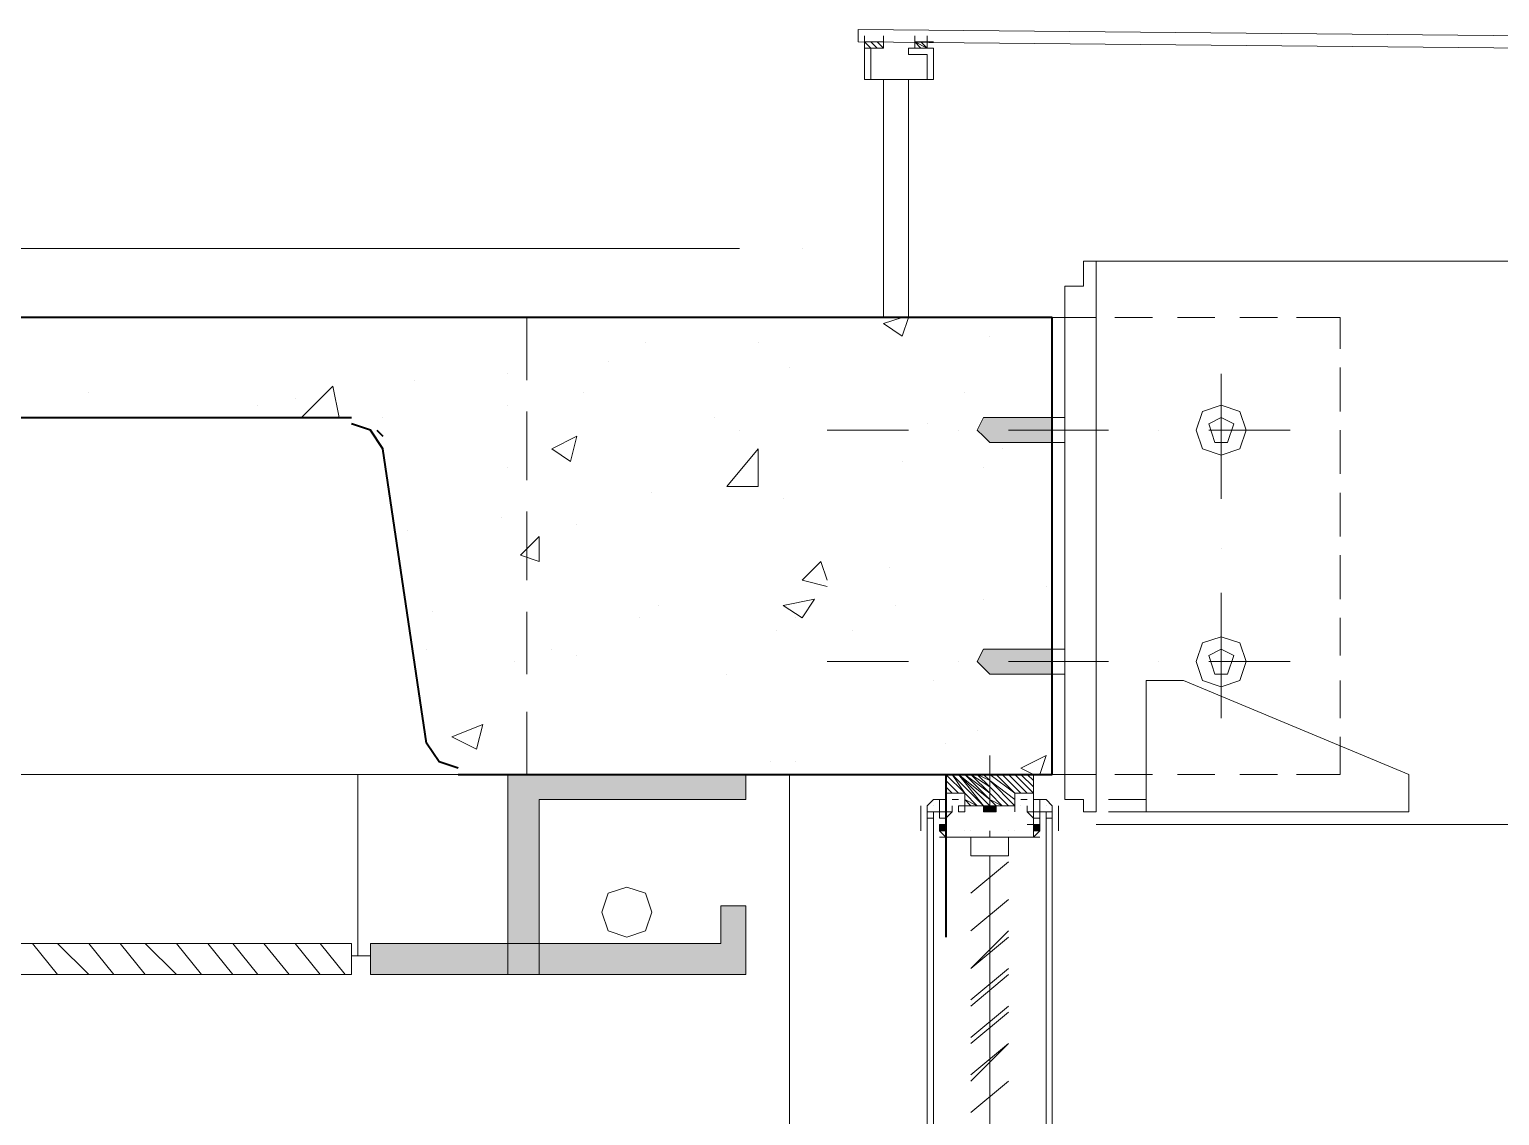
# Model space of a CAD drawing. Header units: millimetres. Extents: x 182 to 575, y -105 to 95.
# Drawn here: x 376.792 to 377.911, y 7.965 to 8.791 of the extents above; entities that cross this region are included whole.
import ezdxf

# ---------------------------------------------------------------- set-up
doc = ezdxf.new("R2010")
doc.units = ezdxf.units.MM
doc.header["$MEASUREMENT"] = 0
doc.layers.add('PDF_Geometry', color=7, linetype='Continuous')
doc.layers.add('PDF_Solid Fills', color=7, linetype='Continuous')

msp = doc.modelspace()

# ---------------------------------------------------------------- hatches: boundary and pattern name
at = {"layer": 'PDF_Solid Fills', "true_color": 0xdddddd, "transparency": 33554559}
for points in [[(377.5702, 8.4769), (377.5702, 8.496), (377.5179, 8.496), (377.5131, 8.4864), (377.5179, 8.4817), (377.5226, 8.4769)], [(377.5702, 8.3007), (377.5702, 8.3198), (377.5179, 8.3198), (377.5131, 8.3103), (377.5179, 8.3055), (377.5226, 8.3007)], [(377.4845, 8.1817), (377.4893, 8.1817), (377.4893, 8.1864), (377.4845, 8.1864)], [(377.556, 8.1817), (377.5607, 8.1817), (377.5607, 8.1864), (377.556, 8.1864)]]:
    msp.add_hatch(color=254, dxfattribs=at).paths.add_polyline_path(points)
at = {"layer": 'PDF_Solid Fills', "transparency": 33554559}
msp.add_hatch(color=256, dxfattribs=at).paths.add_polyline_path([(377.0512, 8.0722), (377.3369, 8.0722), (377.3369, 8.1245), (377.3179, 8.1245), (377.3179, 8.096), (377.1798, 8.096), (377.1798, 8.2055), (377.3369, 8.2055), (377.3369, 8.2245), (377.1559, 8.2245), (377.1559, 8.096), (377.0512, 8.096)])
at = {"layer": 'PDF_Solid Fills', "true_color": 0xb9b9b9, "transparency": 33554559}
msp.add_hatch(color=9, dxfattribs=at).paths.add_polyline_path([(377.5179, 8.196), (377.5274, 8.196), (377.5274, 8.2007), (377.5179, 8.2007)])
at = {"layer": 'PDF_Solid Fills', "true_color": 0xdddddd, "transparency": 33554559}
h = msp.add_hatch(color=254, dxfattribs=at)
h.paths.add_polyline_path([(377.4893, 8.1817), (377.4893, 8.1864), (377.4893, 8.1817)], flags=0)
h.paths.add_polyline_path([(377.4893, 8.1817), (377.4893, 8.1864), (377.4893, 8.1817)], flags=0)
h.paths.add_polyline_path([(377.4893, 8.1817), (377.4893, 8.1864), (377.4893, 8.1817)], flags=0)
h = msp.add_hatch(color=254, dxfattribs=at)
h.paths.add_polyline_path([(377.556, 8.1817), (377.556, 8.1817), (377.556, 8.1817)], flags=0)
h.paths.add_polyline_path([(377.556, 8.1817), (377.556, 8.1817), (377.556, 8.1817)], flags=0)
h.paths.add_polyline_path([(377.556, 8.1817), (377.556, 8.1817), (377.556, 8.1817)], flags=0)
h.paths.add_polyline_path([(377.556, 8.1817), (377.556, 8.1817), (377.556, 8.1817)], flags=0)
h.paths.add_polyline_path([(377.556, 8.1817), (377.556, 8.1864), (377.556, 8.1817)], flags=0)
h.paths.add_polyline_path([(377.556, 8.1817), (377.556, 8.1817), (377.556, 8.1817)], flags=0)
h.paths.add_polyline_path([(377.556, 8.1817), (377.556, 8.1817), (377.556, 8.1817)], flags=0)
h.paths.add_polyline_path([(377.556, 8.1817), (377.556, 8.1817), (377.556, 8.1817)], flags=0)
h.paths.add_polyline_path([(377.556, 8.1817), (377.556, 8.1817), (377.556, 8.1817)], flags=0)
h.paths.add_polyline_path([(377.556, 8.1817), (377.556, 8.1817), (377.556, 8.1817)], flags=0)
h.paths.add_polyline_path([(377.556, 8.1817), (377.556, 8.1817), (377.556, 8.1817)], flags=0)
h.paths.add_polyline_path([(377.556, 8.1817), (377.556, 8.1817), (377.556, 8.1817)], flags=0)
h.paths.add_polyline_path([(377.556, 8.1817), (377.556, 8.1817), (377.556, 8.1817)], flags=0)
h.paths.add_polyline_path([(377.556, 8.1817), (377.556, 8.1817), (377.556, 8.1817)], flags=0)
h.paths.add_polyline_path([(377.556, 8.1817), (377.556, 8.1817), (377.556, 8.1817)], flags=0)
h.paths.add_polyline_path([(377.556, 8.1817), (377.556, 8.1817), (377.556, 8.1817)], flags=0)
h.paths.add_polyline_path([(377.556, 8.1817), (377.556, 8.1817), (377.556, 8.1817)], flags=0)
h.paths.add_polyline_path([(377.556, 8.1817), (377.556, 8.1817), (377.556, 8.1817)], flags=0)

# ---------------------------------------------------------------- linework, layer by layer
at = {"layer": 'PDF_Geometry', "lineweight": 13}
for points in [[(382.4702, 8.7436), (377.4226, 8.7912), (377.4226, 8.7817), (382.475, 8.7341), (382.475, 8.7436)], [(377.4417, 8.7864), (377.4417, 8.7769), (377.4274, 8.7769), (377.4274, 8.7864)], [(377.4655, 8.7864), (377.4655, 8.7769), (377.4798, 8.7769)], [(377.475, 8.7864), (377.475, 8.7769)], [(377.4274, 8.7769), (377.4321, 8.7769), (377.4274, 8.7817), (377.4417, 8.7817), (377.4369, 8.7817), (377.4417, 8.7769)], [(377.4369, 8.7769), (377.4321, 8.7817)], [(377.4417, 8.7769), (377.4417, 8.7769)], [(377.4798, 8.7817), (377.4655, 8.7817)], [(377.4702, 8.7817), (377.475, 8.7769), (377.4655, 8.7817), (377.4702, 8.7769)], [(377.4655, 8.7769), (377.4655, 8.7769)], [(377.475, 8.7817), (377.475, 8.7817)], [(374.6179, 8.6245), (377.3321, 8.6245), (375.456, 8.6245)], [(377.3798, 8.6245), (377.3798, 8.6245)], [(377.6036, 8.615), (382.2131, 8.615)], [(377.2083, 8.5722), (377.1702, 8.5722), (377.1702, 8.5245)], [(377.2845, 8.5722), (377.2321, 8.5722)], [(377.3607, 8.5722), (377.3083, 8.5722)], [(377.4321, 8.5722), (377.3845, 8.5722)], [(377.5083, 8.5722), (377.4607, 8.5722)], [(377.5702, 8.5245), (377.5702, 8.5722), (377.5321, 8.5722)], [(377.5702, 8.5722), (377.6036, 8.5722)], [(377.6179, 8.5722), (377.6464, 8.5722)], [(377.6655, 8.5722), (377.694, 8.5722)], [(377.7131, 8.5722), (377.7417, 8.5722)], [(377.756, 8.5722), (377.7893, 8.5722), (377.7893, 8.5483)], [(377.6988, 8.5293), (377.6988, 8.4341)], [(377.7893, 8.5007), (377.7893, 8.5341)], [(377.1702, 8.5007), (377.1702, 8.4483)], [(377.5798, 8.496), (377.5226, 8.496), (377.5179, 8.496), (377.5131, 8.4864), (377.5179, 8.4817), (377.5226, 8.4769), (377.5798, 8.4769)], [(377.5702, 8.4483), (377.5702, 8.5007)], [(377.4607, 8.4864), (377.3988, 8.4864)], [(377.4988, 8.4864), (377.4988, 8.4864)], [(377.6131, 8.4864), (377.5369, 8.4864)], [(377.6512, 8.4864), (377.6512, 8.4864)], [(377.7512, 8.4864), (377.6893, 8.4864)], [(377.6988, 8.4864), (377.6988, 8.4864)], [(377.7893, 8.4531), (377.7893, 8.4864)], [(377.7893, 8.4055), (377.7893, 8.4388)], [(377.1702, 8.4245), (377.1702, 8.3722)], [(377.5702, 8.3722), (377.5702, 8.4245)], [(377.6988, 8.396), (377.6988, 8.396)], [(377.7893, 8.3579), (377.7893, 8.3912)], [(377.6988, 8.3626), (377.6988, 8.2674)], [(377.1702, 8.3483), (377.1702, 8.3007)], [(377.5702, 8.3007), (377.5702, 8.3483)], [(377.7893, 8.315), (377.7893, 8.3436)], [(377.5798, 8.3007), (377.5226, 8.3007), (377.5179, 8.3055), (377.5131, 8.3103), (377.5179, 8.3198), (377.5226, 8.3198), (377.5798, 8.3198)], [(377.4607, 8.3103), (377.3988, 8.3103)], [(377.4988, 8.3103), (377.4988, 8.3103)], [(377.4988, 8.3103), (377.4988, 8.3103)], [(377.6131, 8.3103), (377.5369, 8.3103)], [(377.6512, 8.3103), (377.6512, 8.3103)], [(377.7512, 8.3103), (377.6893, 8.3103)], [(377.7893, 8.2674), (377.7893, 8.296)], [(377.1702, 8.2722), (377.1702, 8.2245), (377.2083, 8.2245)], [(377.5321, 8.2245), (377.5702, 8.2245), (377.5702, 8.2722)], [(377.756, 8.2245), (377.7893, 8.2245), (377.7893, 8.2531)], [(364.8702, 8.2245), (377.3179, 8.2245)], [(377.0417, 8.0864), (377.0417, 8.2245)], [(377.2321, 8.2245), (377.2845, 8.2245)], [(377.3083, 8.2245), (377.3607, 8.2245)], [(377.3702, 8.2245), (377.3702, 4.5722)], [(377.3845, 8.2245), (377.4321, 8.2245)], [(377.4607, 8.2245), (377.5083, 8.2245)], [(377.5702, 8.2245), (377.6036, 8.2245)], [(377.6179, 8.2245), (377.6464, 8.2245)], [(377.6655, 8.2245), (377.694, 8.2245)], [(377.7131, 8.2245), (377.7417, 8.2245)], [(382.2131, 8.1864), (377.6036, 8.1864)], [(376.8131, 8.0722), (376.794, 8.096)], [(376.8369, 8.0722), (376.8131, 8.096)], [(376.856, 8.0722), (376.8369, 8.096)], [(376.8798, 8.0722), (376.8607, 8.096)], [(376.9036, 8.0722), (376.8798, 8.096)], [(376.9226, 8.0722), (376.9036, 8.096)], [(376.9464, 8.0722), (376.9274, 8.096)], [(376.9655, 8.0722), (376.9464, 8.096)], [(376.9893, 8.0722), (376.9702, 8.096)], [(377.0131, 8.0722), (376.994, 8.096)], [(377.0321, 8.0722), (377.0131, 8.096)], [(377.0369, 8.0722), (377.0369, 8.096)], [(377.0512, 8.0722), (377.0512, 8.096)], [(377.0512, 8.0864), (377.0369, 8.0864)]]:
    msp.add_lwpolyline(points, dxfattribs=at)
for points in [[(377.4607, 8.7722), (377.475, 8.7722), (377.475, 8.7531), (377.4321, 8.7531), (377.4321, 8.7769), (377.4417, 8.7769), (377.4274, 8.7769), (377.4274, 8.7531), (377.4798, 8.7531), (377.4798, 8.7769), (377.4607, 8.7769)], [(377.4607, 8.7531), (377.4417, 8.7531), (377.4417, 8.5722), (377.4607, 8.5722)], [(377.6988, 8.5055), (377.6845, 8.5007), (377.6798, 8.4864), (377.6845, 8.4722), (377.6988, 8.4674), (377.7131, 8.4722), (377.7179, 8.4864), (377.7131, 8.5007)], [(377.6988, 8.496), (377.6893, 8.4912), (377.694, 8.4769), (377.7036, 8.4769), (377.7083, 8.4912)], [(377.6988, 8.3293), (377.6845, 8.3245), (377.6798, 8.3103), (377.6845, 8.296), (377.6988, 8.2912), (377.7131, 8.296), (377.7179, 8.3103), (377.7131, 8.3245)], [(377.6988, 8.3198), (377.6893, 8.315), (377.694, 8.3007), (377.7036, 8.3007), (377.7083, 8.315)], [(377.1559, 8.0722), (377.1559, 8.2245), (377.3369, 8.2245), (377.3369, 8.2055), (377.1798, 8.2055), (377.1798, 8.096), (377.3179, 8.096), (377.3179, 8.1245), (377.3369, 8.1245), (377.3369, 8.0722)], [(377.475, 8.1912), (377.4798, 8.1912), (377.4798, 7.6103), (377.475, 7.6103)], [(377.5702, 8.1912), (377.5655, 8.1912), (377.5655, 7.6103), (377.5702, 7.6103)], [(377.2464, 8.1388), (377.2321, 8.1341), (377.2274, 8.1198), (377.2321, 8.1055), (377.2464, 8.1007), (377.2607, 8.1055), (377.2655, 8.1198), (377.2607, 8.1341)], [(377.0369, 8.096), (376.4274, 8.096), (376.4274, 8.0722), (377.0369, 8.0722)], [(377.0512, 8.0722), (377.1798, 8.0722), (377.1798, 8.096), (377.0512, 8.096)]]:
    msp.add_lwpolyline(points, close=True, dxfattribs=at)
at = {"layer": 'PDF_Geometry', "lineweight": 20}
for points in [[(377.594, 8.615), (377.594, 8.596), (377.5798, 8.596), (377.5798, 8.2055), (377.594, 8.2055), (377.594, 8.196), (377.6036, 8.196), (377.6036, 8.615)], [(377.6702, 8.296), (377.6417, 8.296), (377.6417, 8.196), (377.8417, 8.196), (377.8417, 8.2245)], [(377.5369, 8.1769), (377.5369, 8.1626), (377.5083, 8.1626), (377.5083, 8.1769)], [(377.5369, 8.1579), (377.5083, 8.1341)], [(377.5369, 8.1293), (377.5083, 8.1055)], [(377.5369, 7.9912), (377.5083, 7.9674)]]:
    msp.add_lwpolyline(points, close=True, dxfattribs=at)
at = {"layer": 'PDF_Geometry', "lineweight": 40}
for points in [[(377.1179, 8.2245), (377.5702, 8.2245), (377.5702, 8.5722), (364.8464, 8.5722), (364.4702, 8.5722), (364.4702, 8.2245), (364.8464, 8.2245), (364.9179, 8.2245)], [(377.475, 8.5722), (376.475, 8.5722), (375.456, 8.5722)], [(376.4798, 8.496), (376.475, 8.496), (377.0369, 8.496)], [(377.1179, 8.2293), (377.1036, 8.2341), (377.094, 8.2483), (377.0607, 8.4722), (377.0512, 8.4864), (377.0369, 8.4912)], [(377.056, 8.4864), (377.0607, 8.4817)], [(377.4893, 8.2245), (377.4893, 8.1007)]]:
    msp.add_lwpolyline(points, dxfattribs=at)
at = {"layer": 'PDF_Geometry', "lineweight": 0}
for points in [[(376.9131, 8.5722), (376.9131, 8.5722)], [(377.4607, 8.5722), (377.456, 8.5579), (377.4417, 8.5674), (377.456, 8.5722)], [(377.2607, 8.5531), (377.2607, 8.5531)], [(377.3464, 8.5531), (377.3464, 8.5531)], [(377.5226, 8.5579), (377.5226, 8.5579)], [(377.2321, 8.5388), (377.2321, 8.5388)], [(377.1559, 8.5293), (377.1559, 8.5293)], [(377.3702, 8.5341), (377.3702, 8.5341)], [(377.0083, 8.496), (376.9988, 8.496), (377.0226, 8.5198), (377.0274, 8.496)], [(377.0845, 8.5245), (377.0845, 8.5245)], [(376.8369, 8.515), (376.8369, 8.515)], [(376.9655, 8.5055), (376.9655, 8.5055)], [(376.994, 8.5103), (376.994, 8.5103)], [(377.1559, 8.5055), (377.1559, 8.5055)], [(377.2131, 8.515), (377.2131, 8.515)], [(377.5036, 8.515), (377.5036, 8.515)], [(377.0607, 8.496), (377.0607, 8.496)], [(377.3131, 8.496), (377.3131, 8.496)], [(377.3321, 8.4864), (377.3321, 8.4864)], [(377.475, 8.4912), (377.475, 8.4912)], [(377.5321, 8.4722), (377.5321, 8.4722)], [(377.456, 8.4626), (377.456, 8.4626)], [(377.1559, 8.4579), (377.1559, 8.4579)], [(377.5179, 8.4579), (377.5179, 8.4579)], [(377.2655, 8.4388), (377.2655, 8.4388)], [(377.3655, 8.4341), (377.3655, 8.4341)], [(377.1512, 8.4198), (377.1512, 8.4198)], [(377.0798, 8.4103), (377.0798, 8.4103)], [(377.2083, 8.415), (377.2083, 8.415)], [(377.3988, 8.3674), (377.3798, 8.3722), (377.394, 8.3864), (377.3988, 8.3722)], [(377.4464, 8.3817), (377.4464, 8.3817)], [(377.5655, 8.3674), (377.5655, 8.3674)], [(377.0988, 8.3483), (377.0988, 8.3483)], [(377.2702, 8.3531), (377.2702, 8.3531)], [(377.4512, 8.3531), (377.4512, 8.3531)], [(377.5179, 8.3579), (377.5179, 8.3579)], [(377.256, 8.3436), (377.256, 8.3436)], [(377.375, 8.3436), (377.375, 8.3436)], [(377.3607, 8.3341), (377.3607, 8.3341)], [(377.4179, 8.3341), (377.4179, 8.3341)], [(377.094, 8.3198), (377.094, 8.3198)], [(377.1893, 8.3198), (377.1893, 8.3198)], [(377.2083, 8.315), (377.2083, 8.315)], [(377.1607, 8.3103), (377.1607, 8.3103)], [(377.3226, 8.3007), (377.3226, 8.3007)], [(377.4798, 8.296), (377.4798, 8.296)], [(377.4893, 8.2483), (377.4893, 8.2483)], [(377.5131, 8.2579), (377.5131, 8.2579)], [(377.556, 8.2245), (377.5464, 8.2293), (377.5655, 8.2388), (377.5607, 8.2245)], [(377.356, 8.2341), (377.356, 8.2341)], [(377.375, 8.2341), (377.375, 8.2341)], [(377.2988, 8.2245), (377.2988, 8.2245)]]:
    msp.add_lwpolyline(points, dxfattribs=at)
at = {"layer": 'PDF_Geometry', "color": 254, "lineweight": 13, "true_color": 0xdddddd}
for points in [[(377.5321, 8.496), (377.5226, 8.496), (377.5321, 8.496)], [(377.5321, 8.3198), (377.5226, 8.3198), (377.5321, 8.3198)]]:
    msp.add_lwpolyline(points, close=True, dxfattribs=at)
at = {"layer": 'PDF_Geometry', "lineweight": 0}
for points in [[(377.2083, 8.4817), (377.2036, 8.4626), (377.1893, 8.4722)], [(377.3464, 8.4436), (377.3226, 8.4436), (377.3464, 8.4722)], [(377.1798, 8.4055), (377.1798, 8.3864), (377.1655, 8.3912)], [(377.3893, 8.3579), (377.3798, 8.3436), (377.3655, 8.3531)], [(377.1369, 8.2626), (377.1321, 8.2436), (377.1131, 8.2531)]]:
    msp.add_lwpolyline(points, close=True, dxfattribs=at)
at = {"layer": 'PDF_Geometry', "color": 8, "lineweight": 13, "true_color": 0x808080}
for points in [[(377.5226, 8.2388), (377.5226, 8.2007), (377.5226, 8.2388)], [(377.5226, 8.2388), (377.5226, 8.2007), (377.5226, 8.2388)], [(377.5226, 8.2388), (377.5226, 8.2388)], [(377.5226, 8.2388), (377.5226, 8.2388)], [(377.5226, 8.2341), (377.5226, 8.2341)], [(377.5226, 8.2341), (377.5226, 8.2341)], [(377.5226, 8.2293), (377.5226, 8.2293)], [(377.5226, 8.2293), (377.5226, 8.2293)], [(377.4893, 8.2245), (377.5036, 8.2103)], [(377.4893, 8.215), (377.494, 8.2103)], [(377.4893, 8.215), (377.494, 8.2103), (377.4893, 8.215)], [(377.4988, 8.2245), (377.5179, 8.2007), (377.494, 8.2245), (377.5179, 8.2007), (377.5179, 8.196), (377.5226, 8.196), (377.5274, 8.196), (377.5274, 8.2007)], [(377.5512, 8.2245), (377.5226, 8.2245), (377.494, 8.2245), (377.5036, 8.2103), (377.5131, 8.2007), (377.5036, 8.2055), (377.5083, 8.2007), (377.5036, 8.2055)], [(377.5321, 8.2007), (377.5226, 8.2103), (377.5036, 8.2245), (377.5226, 8.2055), (377.5274, 8.2007), (377.5226, 8.2007), (377.4988, 8.2245), (377.5226, 8.2055), (377.5321, 8.2007), (377.5226, 8.2103), (377.5083, 8.2245), (377.5226, 8.215), (377.5369, 8.2007), (377.5226, 8.215), (377.5131, 8.2245), (377.5226, 8.2198), (377.5417, 8.2055), (377.5226, 8.2198), (377.5179, 8.2245), (377.5226, 8.2245), (377.5417, 8.2103)], [(377.5417, 8.2007), (377.5226, 8.2198), (377.5179, 8.2245)], [(377.5226, 8.2245), (377.5226, 8.2245)], [(377.5226, 8.2245), (377.5226, 8.2245)], [(377.5226, 8.2198), (377.5226, 8.2198)], [(377.5226, 8.2198), (377.5226, 8.2198)], [(377.5226, 8.2198), (377.5226, 8.2198)], [(377.5226, 8.215), (377.5226, 8.215)], [(377.5226, 8.215), (377.5226, 8.215)], [(377.5274, 8.2245), (377.5417, 8.2103), (377.5274, 8.2245)], [(377.5321, 8.2245), (377.5464, 8.2103), (377.5321, 8.2245), (377.5464, 8.2103)], [(377.5369, 8.2245), (377.5512, 8.2103), (377.5369, 8.2245)], [(377.5417, 8.2245), (377.556, 8.2103), (377.5417, 8.2245)], [(377.5464, 8.2245), (377.556, 8.215), (377.5464, 8.2245)], [(377.5512, 8.2245), (377.556, 8.2198), (377.5512, 8.2245)], [(377.556, 8.2245), (377.556, 8.2198)], [(377.4798, 8.1864), (377.4798, 8.196), (377.4845, 8.196), (377.4845, 8.1912), (377.4893, 8.1912), (377.4893, 8.196), (377.4845, 8.196), (377.4845, 8.2055), (377.4893, 8.2055), (377.4798, 8.2055), (377.475, 8.2007), (377.475, 8.196), (377.4845, 8.196), (377.4845, 8.2055), (377.4798, 8.2055)], [(377.4893, 8.2103), (377.4893, 8.2103)], [(377.494, 8.2055), (377.4988, 8.2055)], [(377.5226, 8.2103), (377.5226, 8.2103)], [(377.5226, 8.2103), (377.5226, 8.2103)], [(377.5226, 8.2055), (377.5226, 8.2055)], [(377.5226, 8.2055), (377.5226, 8.2055)], [(377.5512, 8.2055), (377.5464, 8.2055)], [(377.556, 8.1817), (377.556, 8.1912), (377.556, 8.1864), (377.5607, 8.1864), (377.5607, 8.196), (377.5607, 8.1912), (377.556, 8.1912), (377.556, 8.196), (377.5607, 8.196), (377.5607, 8.2055), (377.556, 8.2055), (377.5655, 8.2055), (377.5702, 8.2007), (377.5702, 8.196), (377.5607, 8.196), (377.5607, 8.2055), (377.5655, 8.2055)], [(377.4702, 8.2007), (377.4702, 8.1817)], [(377.475, 8.1817), (377.475, 8.196), (377.4798, 8.196), (377.4798, 8.1817)], [(377.4798, 8.2007), (377.4798, 8.2007)], [(377.4845, 8.196), (377.4845, 8.196)], [(377.4893, 8.196), (377.494, 8.196), (377.494, 8.2007), (377.494, 8.196), (377.4893, 8.1912), (377.4893, 8.1864)], [(377.4988, 8.2007), (377.4988, 8.2007)], [(377.5036, 8.2007), (377.5036, 8.2007)], [(377.5179, 8.2007), (377.5179, 8.2007)], [(377.5226, 8.2007), (377.5226, 8.2007)], [(377.5226, 8.2007), (377.5226, 8.2007)], [(377.5226, 8.2007), (377.5226, 8.2007)], [(377.5464, 8.2007), (377.5464, 8.2007)], [(377.5464, 8.2007), (377.5464, 8.2007)], [(377.556, 8.196), (377.5512, 8.196), (377.5512, 8.2007), (377.5512, 8.196), (377.556, 8.1912), (377.556, 8.1864)], [(377.5607, 8.196), (377.5607, 8.196)], [(377.5655, 8.2007), (377.5655, 8.2007)], [(377.5702, 8.1817), (377.5702, 8.196), (377.5655, 8.196), (377.5655, 8.1817)], [(377.575, 8.2007), (377.575, 8.1817)], [(377.4798, 8.1864), (377.4798, 8.1864)], [(377.4798, 8.1817), (377.4798, 8.1817)], [(377.4798, 8.1817), (377.4798, 8.1817)], [(377.4893, 8.1817), (377.4893, 8.1912), (377.4893, 8.1864), (377.4893, 8.1817), (377.4845, 8.1817), (377.4893, 8.1769), (377.4845, 8.1817)], [(377.4893, 8.1912), (377.4893, 8.1864), (377.4845, 8.1864)], [(377.5131, 8.1769), (377.5226, 8.1769), (377.5321, 8.1769), (377.5369, 8.1769), (377.5321, 8.1769), (377.5369, 8.1769), (377.5321, 8.1769), (377.5226, 8.1769), (377.5226, 8.1817), (377.5226, 8.1769), (377.5226, 8.1817), (377.5226, 8.1769), (377.5226, 8.1817), (377.5226, 8.1769), (377.5131, 8.1769), (377.5083, 8.1769), (377.5036, 8.1769), (377.4893, 8.1769), (377.4845, 8.1769), (377.5036, 8.1769)], [(377.4893, 8.1817), (377.4893, 8.1769), (377.4893, 8.1817)], [(377.4893, 8.1817), (377.4893, 8.1817)], [(377.5036, 8.1817), (377.5036, 8.1817)], [(377.5083, 8.1817), (377.5083, 8.1817)], [(377.5369, 8.1817), (377.5369, 8.1817)], [(377.5417, 8.1817), (377.5417, 8.1817)], [(377.556, 8.1912), (377.556, 8.1864), (377.5512, 8.1864), (377.556, 8.1864), (377.556, 8.1817), (377.5607, 8.1817)], [(377.556, 8.1817), (377.556, 8.1769), (377.556, 8.1817)], [(377.5607, 8.1817), (377.5607, 8.1817)], [(377.5655, 8.1864), (377.5655, 8.1864)], [(377.5036, 8.1769), (377.5036, 8.1769)], [(377.5036, 8.1769), (377.5036, 8.1769)], [(377.5036, 8.1769), (377.5036, 8.1769)], [(377.5036, 8.1769), (377.5036, 8.1769)], [(377.5036, 8.1769), (377.5036, 8.1769)], [(377.5083, 8.1769), (377.5083, 8.1769)], [(377.5083, 8.1769), (377.5083, 8.1769)], [(377.5083, 8.1769), (377.5083, 8.1769)], [(377.5083, 8.1769), (377.5083, 8.1769)], [(377.5369, 8.1769), (377.5369, 8.1769)], [(377.5369, 8.1769), (377.5369, 8.1769)], [(377.5369, 8.1769), (377.5369, 8.1769)], [(377.5369, 8.1769), (377.5369, 8.1769)], [(377.5369, 8.1769), (377.5369, 8.1769)], [(377.5417, 8.1769), (377.556, 8.1769), (377.5607, 8.1769), (377.5369, 8.1769)], [(377.5417, 8.1769), (377.5417, 8.1769)], [(377.5417, 8.1769), (377.5417, 8.1769)], [(377.5417, 8.1769), (377.5417, 8.1769)]]:
    msp.add_lwpolyline(points, dxfattribs=at)
for points in [[(377.5226, 8.2007), (377.5036, 8.2007), (377.5036, 8.196), (377.4988, 8.196), (377.4988, 8.2007), (377.5036, 8.2007), (377.5036, 8.2103), (377.4893, 8.2103), (377.4893, 8.196), (377.494, 8.196), (377.4893, 8.196), (377.4893, 8.2245), (377.494, 8.2245), (377.4893, 8.2245), (377.4893, 8.2103), (377.5036, 8.2103), (377.5036, 8.2007), (377.5226, 8.2007), (377.5417, 8.2007), (377.5417, 8.196), (377.5417, 8.2007), (377.5417, 8.2103), (377.556, 8.2103), (377.556, 8.196), (377.5512, 8.196), (377.556, 8.196), (377.556, 8.2245), (377.5512, 8.2245), (377.556, 8.2245), (377.556, 8.2103), (377.5417, 8.2103), (377.5417, 8.2007)], [(377.4988, 8.2103), (377.4893, 8.2198)], [(377.5179, 8.2007), (377.5274, 8.2007), (377.5274, 8.196), (377.5226, 8.196), (377.5179, 8.196)], [(377.4845, 8.1864), (377.4845, 8.1817), (377.4845, 8.1864), (377.4845, 8.1817), (377.4845, 8.1864), (377.4845, 8.1817)], [(377.4893, 8.1864), (377.4893, 8.1817), (377.4893, 8.1864), (377.4893, 8.1817)], [(377.556, 8.1864), (377.556, 8.1817), (377.556, 8.1864), (377.556, 8.1817)], [(377.5607, 8.1817), (377.556, 8.1769)], [(377.5607, 8.1864), (377.5607, 8.1817), (377.5607, 8.1864), (377.5607, 8.1817), (377.5607, 8.1864), (377.5607, 8.1817)], [(377.5083, 8.1769), (377.5131, 8.1769)]]:
    msp.add_lwpolyline(points, close=True, dxfattribs=at)
at = {"layer": 'PDF_Geometry', "lineweight": 20}
for points in [[(377.6417, 8.2055), (377.6131, 8.2055)], [(377.6417, 8.196), (377.6131, 8.196)], [(377.5226, 8.1626), (377.5226, 5.796)], [(377.5369, 8.1055), (377.5083, 8.0769), (377.5369, 8.1007)], [(377.5083, 8.0531), (377.5369, 8.0769)], [(377.5083, 8.0483), (377.5369, 8.0722)], [(377.5083, 8.0245), (377.5369, 8.0483)], [(377.5083, 8.0198), (377.5369, 8.0436)], [(377.5083, 7.9912), (377.5369, 8.0198), (377.5083, 7.996)]]:
    msp.add_lwpolyline(points, dxfattribs=at)
at = {"layer": 'PDF_Geometry', "color": 9, "lineweight": 13, "true_color": 0xb9b9b9}
for points in [[(377.5274, 8.2007), (377.5179, 8.2007), (377.5274, 8.2007)], [(377.5274, 8.2007), (377.5179, 8.2007), (377.5274, 8.2007)], [(377.5226, 8.196), (377.5226, 8.196), (377.5226, 8.196)], [(377.5226, 8.196), (377.5226, 8.196), (377.5226, 8.196)], [(377.5226, 8.196), (377.5226, 8.196), (377.5226, 8.196)], [(377.5226, 8.196), (377.5226, 8.196), (377.5226, 8.196)], [(377.5226, 8.196), (377.5226, 8.196), (377.5226, 8.196)], [(377.5226, 8.196), (377.5226, 8.196), (377.5226, 8.196)]]:
    msp.add_lwpolyline(points, dxfattribs=at)
at = {"layer": 'PDF_Geometry', "color": 254, "lineweight": 13, "true_color": 0xdddddd}
for points in [[(377.4845, 8.1864), (377.4845, 8.1864), (377.4845, 8.1864)], [(377.4845, 8.1864), (377.4845, 8.1864), (377.4845, 8.1864)], [(377.4845, 8.1864), (377.4845, 8.1864), (377.4845, 8.1864)], [(377.4845, 8.1864), (377.4845, 8.1864), (377.4845, 8.1864)], [(377.4845, 8.1864), (377.4845, 8.1864), (377.4845, 8.1864)], [(377.4845, 8.1864), (377.4845, 8.1864), (377.4845, 8.1864)], [(377.4845, 8.1864), (377.4845, 8.1864), (377.4845, 8.1864)], [(377.4845, 8.1864), (377.4845, 8.1864), (377.4845, 8.1864)], [(377.4845, 8.1817), (377.4845, 8.1864), (377.4845, 8.1817)], [(377.4845, 8.1817), (377.4845, 8.1864), (377.4845, 8.1817)], [(377.4845, 8.1817), (377.4845, 8.1817), (377.4845, 8.1817)], [(377.4845, 8.1817), (377.4845, 8.1817), (377.4845, 8.1817)], [(377.4845, 8.1817), (377.4845, 8.1817), (377.4845, 8.1817)], [(377.4845, 8.1817), (377.4845, 8.1817), (377.4845, 8.1817)], [(377.4845, 8.1817), (377.4845, 8.1817), (377.4845, 8.1817)], [(377.4845, 8.1817), (377.4845, 8.1817), (377.4845, 8.1817)], [(377.4845, 8.1817), (377.4845, 8.1817), (377.4845, 8.1817)], [(377.4845, 8.1817), (377.4845, 8.1817), (377.4845, 8.1817)], [(377.4893, 8.1864), (377.4893, 8.1864), (377.4893, 8.1864)], [(377.4893, 8.1864), (377.4893, 8.1864), (377.4893, 8.1864)], [(377.4893, 8.1864), (377.4893, 8.1864), (377.4893, 8.1864)], [(377.4893, 8.1864), (377.4893, 8.1864), (377.4893, 8.1864)], [(377.4893, 8.1864), (377.4893, 8.1864), (377.4893, 8.1864)], [(377.4893, 8.1864), (377.4893, 8.1864), (377.4893, 8.1864)], [(377.4893, 8.1864), (377.4893, 8.1864), (377.4893, 8.1864)], [(377.4893, 8.1864), (377.4893, 8.1864), (377.4893, 8.1864)], [(377.4893, 8.1817), (377.4893, 8.1817), (377.4893, 8.1817)], [(377.4893, 8.1817), (377.4893, 8.1817), (377.4893, 8.1817)], [(377.4893, 8.1817), (377.4893, 8.1817), (377.4893, 8.1817)], [(377.4893, 8.1817), (377.4893, 8.1817), (377.4893, 8.1817)], [(377.4893, 8.1817), (377.4893, 8.1817), (377.4893, 8.1817)], [(377.4893, 8.1817), (377.4893, 8.1817), (377.4893, 8.1817)], [(377.4893, 8.1817), (377.4893, 8.1817), (377.4893, 8.1817)], [(377.4893, 8.1817), (377.4893, 8.1817), (377.4893, 8.1817)], [(377.4893, 8.1817), (377.4893, 8.1817), (377.4893, 8.1817)], [(377.4893, 8.1817), (377.4893, 8.1817), (377.4893, 8.1817)], [(377.4893, 8.1817), (377.4893, 8.1817), (377.4893, 8.1817)], [(377.4893, 8.1817), (377.4893, 8.1817), (377.4893, 8.1817)], [(377.4893, 8.1817), (377.4893, 8.1817), (377.4893, 8.1817)], [(377.4893, 8.1817), (377.4893, 8.1817), (377.4893, 8.1817)], [(377.4893, 8.1817), (377.4893, 8.1817), (377.4893, 8.1817)], [(377.4893, 8.1817), (377.4893, 8.1817), (377.4893, 8.1817)], [(377.4893, 8.1817), (377.4893, 8.1817), (377.4893, 8.1817)], [(377.4893, 8.1817), (377.4893, 8.1817), (377.4893, 8.1817)], [(377.4893, 8.1817), (377.4893, 8.1817), (377.4893, 8.1817)], [(377.4893, 8.1817), (377.4893, 8.1817), (377.4893, 8.1817)], [(377.4893, 8.1817), (377.4893, 8.1817), (377.4893, 8.1817)], [(377.4893, 8.1817), (377.4893, 8.1817), (377.4893, 8.1817)], [(377.4893, 8.1817), (377.4893, 8.1817), (377.4893, 8.1817)], [(377.556, 8.1864), (377.5512, 8.1864), (377.556, 8.1864)], [(377.556, 8.1864), (377.556, 8.1864), (377.556, 8.1864)], [(377.556, 8.1864), (377.556, 8.1864), (377.556, 8.1864)], [(377.556, 8.1864), (377.556, 8.1864), (377.556, 8.1864)], [(377.556, 8.1864), (377.556, 8.1864), (377.556, 8.1864)], [(377.556, 8.1864), (377.556, 8.1864), (377.556, 8.1864)], [(377.556, 8.1864), (377.556, 8.1864), (377.556, 8.1864)], [(377.556, 8.1864), (377.556, 8.1864), (377.556, 8.1864)], [(377.556, 8.1864), (377.556, 8.1864), (377.556, 8.1864)], [(377.556, 8.1864), (377.556, 8.1864), (377.556, 8.1864)], [(377.556, 8.1864), (377.556, 8.1864), (377.556, 8.1864)], [(377.556, 8.1864), (377.556, 8.1864), (377.556, 8.1864)], [(377.556, 8.1864), (377.556, 8.1864), (377.556, 8.1864)], [(377.556, 8.1864), (377.556, 8.1864), (377.556, 8.1864)], [(377.556, 8.1864), (377.556, 8.1864), (377.556, 8.1864)], [(377.556, 8.1864), (377.556, 8.1864), (377.556, 8.1864)], [(377.556, 8.1864), (377.556, 8.1864), (377.556, 8.1864)], [(377.556, 8.1864), (377.556, 8.1864), (377.556, 8.1864)], [(377.556, 8.1864), (377.556, 8.1864), (377.556, 8.1864)], [(377.556, 8.1864), (377.556, 8.1864), (377.556, 8.1864)], [(377.556, 8.1864), (377.556, 8.1864), (377.556, 8.1864)], [(377.556, 8.1864), (377.556, 8.1864), (377.556, 8.1864)], [(377.556, 8.1817), (377.556, 8.1864), (377.556, 8.1817)], [(377.556, 8.1817), (377.556, 8.1864), (377.556, 8.1817)], [(377.5607, 8.1864), (377.5607, 8.1864), (377.5607, 8.1864)], [(377.5607, 8.1864), (377.5607, 8.1864), (377.5607, 8.1864)], [(377.5607, 8.1864), (377.5607, 8.1864), (377.5607, 8.1864)], [(377.5607, 8.1864), (377.5607, 8.1864), (377.5607, 8.1864)], [(377.5607, 8.1864), (377.5607, 8.1864), (377.5607, 8.1864)], [(377.5607, 8.1864), (377.5607, 8.1864), (377.5607, 8.1864)], [(377.5607, 8.1817), (377.5607, 8.1864), (377.5607, 8.1817)], [(377.5607, 8.1817), (377.5607, 8.1864), (377.5607, 8.1817)], [(377.5607, 8.1817), (377.5607, 8.1817), (377.5607, 8.1817)], [(377.5607, 8.1817), (377.5607, 8.1817), (377.5607, 8.1817)], [(377.5607, 8.1817), (377.5607, 8.1817), (377.5607, 8.1817)], [(377.5607, 8.1817), (377.5607, 8.1817), (377.5607, 8.1817)], [(377.5607, 8.1817), (377.5607, 8.1817), (377.5607, 8.1817)], [(377.5607, 8.1817), (377.5607, 8.1817), (377.5607, 8.1817)], [(377.5607, 8.1817), (377.5607, 8.1817), (377.5607, 8.1817)], [(377.5607, 8.1817), (377.5607, 8.1817), (377.5607, 8.1817)]]:
    msp.add_lwpolyline(points, dxfattribs=at)

doc.saveas('drawing.dxf')
